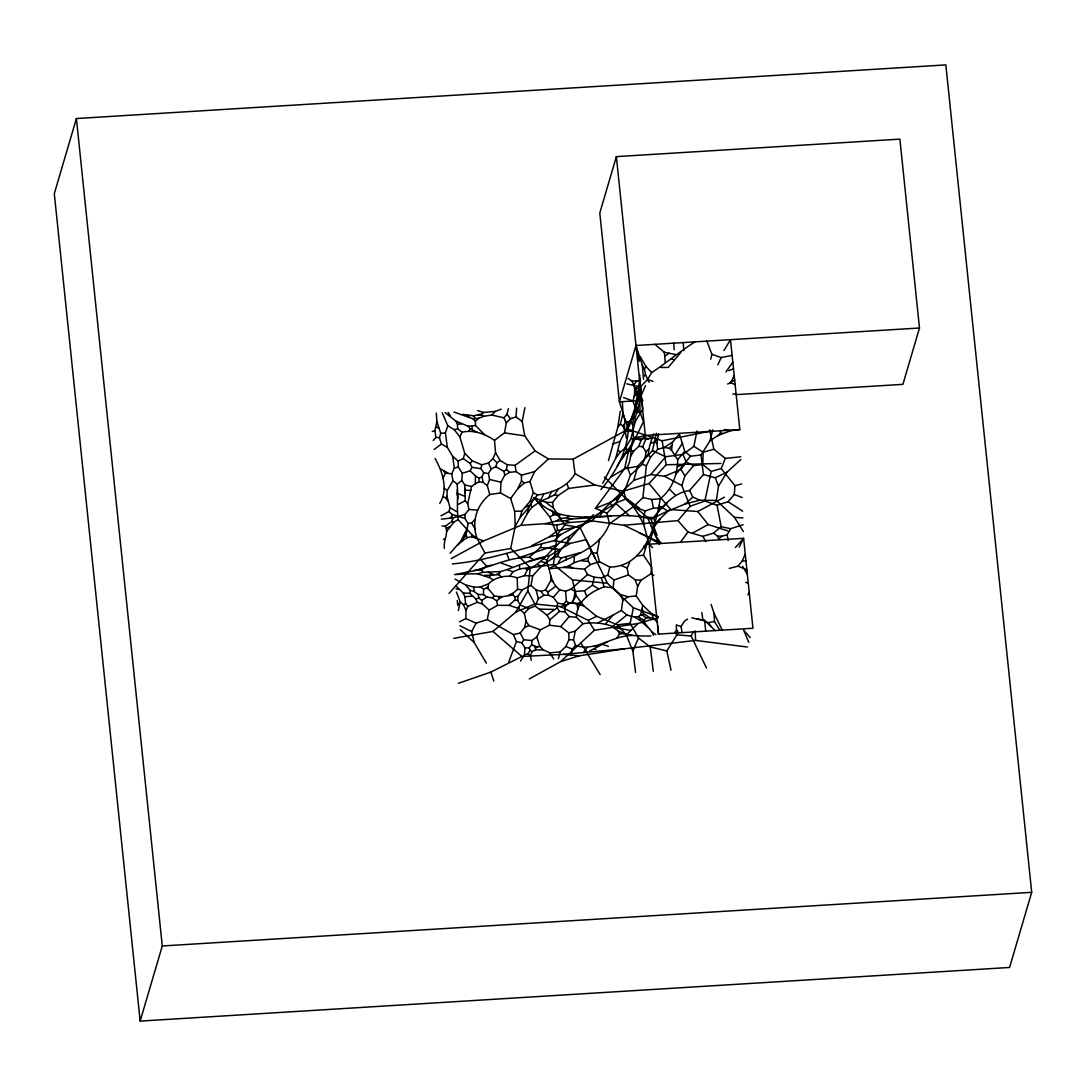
<?xml version="1.0" encoding="UTF-8"?>
<svg xmlns="http://www.w3.org/2000/svg" width="1086" height="1086" viewBox="0 0 1086 1086"><rect width="100%" height="100%" fill="white"/><g stroke="black" fill="none" stroke-linecap="round" stroke-linejoin="round"><path stroke-width="1.5" d="M609.477 523.791L633.98 506.252L642.898 497.619L646.387 465.813L650.623 457.016L657.695 449.373L664.198 447.459L672.492 442.178L679.388 434.033L684.777 451.301L677.691 459.649C677.678 474.351 672.085 489.582 660.234 498.745C655.985 526.208 644.052 566.851 609.83 567.068L607.726 575.132L601.372 577.82L594.218 577.236L587.54 574.562L571.141 589.141L565.575 591.218L559.833 589.834C552.883 585.137 550.751 576.476 549.082 568.765C570.802 555.095 598.63 551.091 609.477 523.791L606.965 513.189L595.359 508.357L610.06 502.479L617.147 498.528L624.056 492.23L630.423 475.166L627.287 467.197C632.568 457.898 629.513 447.133 633.613 437.536C630.328 416.698 639.247 395.996 639.803 375.104M609.83 567.068L599.431 561.72L590.214 564.625L584.539 569.159L563.634 567.408L549.082 568.765L546.923 563.01L546.95 560.037L549.435 555.706L570.136 543.434L586.141 539.661L607.413 583.25L633.409 607.848L658.347 616.794M459.487 621.816L465.84 618.572L476.089 623.188L487.302 619.577L489.134 610.101L497.578 605.336L509.022 605.35L515.022 599.879L515.049 596.988L512.945 595.033L502.085 596.73L494.605 596.119L488.116 588.666L488.524 583.834C495.637 576.544 507.773 574.413 517.248 577.847L524.443 575.689L532.71 575.824L541.765 565.955L551.43 559.032L559.752 551.118L579.218 528.325L593.513 514.615M602.73 483.311L615.816 458.02L620.282 452.143L625.767 447.391L630.966 438.622L635.134 421.843L635.188 418.042L641.459 394.937L645.478 385.679M467.699 503.795L471.528 486.501L475.329 483.759L475.464 475.94L470.143 470.862L462.269 473.265L461.835 480.501L464.781 484.913L465.27 500.7L467.699 503.795L468.962 509.483L464.93 514.438L453.649 517.696L441.35 519.176M465.84 618.572L465.989 610.508L467.808 606.355L477.338 602.323L482.374 603.952L489.134 610.101M643.577 379.394L642.274 365.045L635.975 345.497L919.489 327.999L899.887 139.13L616.373 156.628L599.798 212.965L619.387 401.834L628.088 429.241L662.148 440.794L712.525 430.708M740.761 456.785L725.339 458.414L721.199 468.514L711.208 471.419L702.791 464.523L703.144 452.238L693.886 446.36L682.999 454.396L665.65 456.731L652.482 450.69L637.631 466.369L633.871 480.351L591.666 520.873L573.666 527.782L561.028 534.393L554.213 540.679C520.343 548.579 487.397 560.838 452.346 563.919M444.391 548.403C442.912 540.923 449.142 533.145 445.314 526.248L442.056 525.923M440.997 515.809L448.993 511.479L449.984 507.664L446.97 496.343L447.201 490.492L452.957 480.772L451.762 473.808L454.328 468.039L452.672 456.324L447.323 447.323L445.409 432.934L447.799 425.78L442.206 412.775M453.717 638.351L492.963 631.428L515.864 612.097L527.81 590.852L530.212 567.734L510.691 548.471L515.226 526.289L514.669 511.302L510.651 498.515L500.483 492.949L500.972 482.198L504.773 475.152L509.565 472.356L516.081 471.623L521.47 475.166L534.611 471.636L548.43 458.93L573.123 459.188L628.088 429.241M650.948 635.934C637.74 636.138 622.631 636.423 612.49 626.459C602.988 622.78 593.01 622.142 582.978 623.703L576.435 617.35L569.132 616.549L564.856 611.744L565.073 607.142L563.362 604.183L557.62 603.11L553.29 597.273L548.525 595.237L543.869 595.277L538.344 598.766L535.194 606.083L528.882 608.527L524.389 613.305L526.004 621.124L528.896 625.55L540.407 629.839L549.448 625.237L560.756 626.595L568.765 632.853L568.955 639.708L565.915 646.469L560.145 651.885L558.421 658.7M595.359 508.357L624.626 468.663L628.02 453.351L643.428 421.748L640.061 412.191L635.758 408.621L632.88 400.938C635.256 394.503 635.677 386.915 631.767 380.969L628.129 378.39M449.047 593.377L484.953 553.045L477.012 538.344L471.772 534.597L458.156 519.705C456.541 508.004 458.211 496.166 457.165 484.084L452.957 480.772M606.965 513.189L616.943 502.506L617.147 498.528M635.134 421.843L642.79 409.246L641.758 398.005L640.183 401.25M600.884 489.569C616.902 471.161 630.151 447.025 627.98 422.305L625.21 420.703L622.957 413.467L622.427 402.227M630.423 475.166L642.274 464.197L645.383 457.07L648.166 455.143C648.804 447.758 650.948 440.536 653.799 433.803M563.634 567.408L568.575 566.091L573.978 562.765L574.358 556.724M464.998 492.786L464.808 488.279M640.754 399.689L640.849 398.236M451.233 558.584L483.582 540.937L520.981 525.298L545.063 523.696L556.643 525.054L569.648 522.488L591.666 520.873L623.975 525.244L677.963 520.628L690.112 506.266L704.855 501.053L717.059 505.248L728.082 501.746L734.299 494.469L734.91 485.659L721.199 468.514M549.448 625.237L549.828 619.835L546.964 615.124L535.194 606.083M548.43 458.93L535.099 450.866L524.769 435.866L522.19 421.49L515.999 416.915L516.624 408.187M641.582 401.481L640.468 396.159L641.079 387.797M487.302 619.577L513.379 634.577L516.474 641.595L521.837 642.749L525.013 648.003L529.194 647.813L531.692 644.772L532.018 640.523L536.755 636.885L540.407 629.839M457.79 605.513L457.26 600.449M564.856 611.744L559.453 611.486L557.254 607.766L557.62 603.11M657.695 449.373L656.949 443.482L658.564 433.64M520.615 661.035L524.443 654.736L525.013 648.003M528.882 608.527L520.126 604.983L517.71 600.49L518.09 596.16L522.271 589.807L531.027 585.395L532.71 575.824M657.885 616.712L651.831 613.902L642.749 605.336L636.233 595.97L637.645 586.413L641.025 580.263L650.908 573.775L651.519 567.096L643.536 555.245L648.709 537.977M483.582 540.937L471.962 536.81L467.279 537.543L466.084 535.398L468.039 523.425L465.039 518.538L464.93 514.438M433.192 440.482L435.893 437.4L434.916 430.762L436.884 421.436L436.287 413.142M645.383 457.07L645.899 451.857L642.695 446.672L638.744 446.387L633.817 450.975L630.952 456.025M576.435 617.35C576.394 601.481 590.689 591.761 604.115 586.82L613.101 587.798L620.296 594.476L622.835 600.042L621.396 610.441L626.88 615.015L634.794 617.147L638.296 616.739L640.55 614.934L642.749 605.336M613.101 587.798L613.957 580.005L607.726 575.132M458.319 610.563L460.233 601.861L456.391 592.019M501.732 577.033L498.854 574.684L500.415 571.616C516.977 566.906 532.208 558.516 549.435 555.706M607.413 583.25L572.403 579.87L553.521 564.544L557.132 534.679L549.91 517.031L534.217 497.605L528.678 507.691L520.316 517.14L515.226 526.289M439.721 503.442C448.559 489.623 442.518 471.528 435.052 458.468M640.061 412.191L639.478 388.001L640.278 381.987M615.816 458.02L619.984 441.459L634.957 412.395L640.373 386.901L647.609 379.421L651.668 372.579C666.56 362.873 679.782 351.375 695.04 341.846M477.338 602.323L475.736 598.848L469.804 593.35L470.238 590.404L465.514 584.92L455.048 579.096M504.773 475.152L503.89 471.405L506.497 469.464L507.189 464.727L500.049 460.41L495.555 452.699L494.51 440.319C485.157 434.047 473.55 429.35 462.161 432.228L457.654 428.834L454.124 429.608L447.799 425.78M743.381 531.529L734.462 517.357L716.353 500.415L718.484 486.189L726.914 472.22L740.856 459.5M608.486 460.613L617.812 427.137L620.269 411.268M494.51 440.319L504.528 432.88L506.307 422.861L503.985 417.825L491.836 415.042L483.84 416.277L481.519 415.232L481.722 413.942L483.609 412.463L495.297 411.404L501.257 409.123M624.056 492.23L625.862 499.044L647.202 517.221L653.378 517.655C663.247 506.062 673.496 492.772 689.556 490.505L703.429 474.582L700.986 455.007L710.081 440.685L717.86 435.622L720.235 433.287L720.71 430.314M466.247 572.308L454.586 574.589L465.975 573.978L466.247 572.308C487.913 568.915 507.176 557.091 529.221 557.267L532.9 559.141M450.12 553.249L464.564 536.769L466.749 528.624M599.431 561.72L597.069 553.005L599.676 538.982M512.945 595.033L513.325 593.051L517.533 589.372L522.271 589.807M632.364 635.514C612.694 635.134 595.332 652.401 575.607 645.396L573.557 639.912L575.227 631.17L582.978 623.703M522.19 421.49L524.891 407.671M500.049 460.41L497.008 462.731L495.813 466.695L491.252 468.921L488.374 473.523L483.745 472.79L480.949 468.65L481.722 464.767L488.415 463.057L492.922 458.713L495.555 452.699M458.061 544.778L462.609 540.747L462.962 538.941M693.886 446.36L696.981 431.02M445.314 526.248L451.817 521.47L452.495 519.189L451.98 514.397L448.993 511.479M570.924 655.618L572.295 649.048L575.607 645.396M671.012 670.198L666.818 650.935L650.215 646.944L638.487 637.971L630.138 623.35L633.409 607.848M704.855 501.053L711.208 471.419M513.379 634.577L520.221 633.057L524.647 627.436L526.004 621.124M571.141 589.141L575.349 591.476L584.594 590.77L592.467 585.178L594.218 577.236M652.482 450.69L656.351 433.233M565.575 591.218L566.403 601.155L568.874 602.879L572.865 602.526L575.349 591.476M477.012 538.344C471.46 522.217 476.333 505.289 489.759 494.551L500.483 492.949M626.405 438.377L624.192 424.911L625.21 420.703M617.812 427.137L620.337 424.246L622.957 413.467M520.316 517.14L521.796 511.112L530.267 500.931L533.348 492.664L529.982 481.532L534.611 471.636M646.917 544.344L743.611 538.317L752.951 628.251L658.442 634.088L649.116 544.154L643.767 524.796L643.482 517.533L645.084 510.977L653.446 508.18L662.419 507.827L668.026 511.112L685.171 503.958L699.9 500.212L716.353 500.415M503.985 417.825L506.999 414.133L508.357 408.689M710.081 440.685L712.769 429.866M710.678 359.167L711.941 354.321L706.85 341.126M520.981 525.298L527.049 513.841L528.678 507.691M462.269 473.265L458.36 467.116L458.102 461.088L463.274 458.55L464.767 453.364L459.853 436.748L454.124 429.608M76.414 118.537L54.3 193.675L140.162 1021.098L1009.586 967.463L1031.7 892.325L945.838 64.902L76.414 118.537L162.276 945.974L140.162 1021.098M668.026 511.112L655.455 523.208L649.116 544.154L652.618 547.643M919.489 327.999L902.9 384.349L735.833 394.652M677.691 459.649L671.582 450.283L672.492 442.178M447.323 447.323L441.432 444.052L439.436 437.699L440.74 433.314L436.884 421.436M690.112 506.266L681.845 485.564L684.886 475.912L693.574 465.623L702.791 464.523M527.049 513.841L531.869 507.379L530.823 504.881L531.841 501.759L537.529 494.972C552 493.044 567.544 487.112 575.037 473.632L573.123 459.188M630.301 421.327L635.867 405.892M628.875 426.988L635.758 408.621M657.627 622.482L653.161 618.015L646.238 617.948L642.871 615.368L643.496 613.658L642.355 609.124M489.759 494.551L487.288 485.591L489.569 479.483L488.374 473.523M508.805 661.768L516.474 641.595M638.744 446.387L641.066 440.414L645.315 435.432L739.81 429.594L730.484 339.66L723.955 350.561M529.221 557.267L540.394 547.493L541.642 544.33M566.906 542.389L569.431 536.185L579.218 528.325M649.102 382.231L645.546 374.846L644.487 369.498L645.817 366.213L640.17 356.52M636.45 404.277L640.468 396.159M642.695 446.672L645.654 439.545L645.315 435.432L616.373 156.628M634.265 396.512L637.238 391.449M627.98 422.305L630.925 420.038L634.591 411.553M635.582 672.383L632.866 651.206L638.487 637.971M641.025 580.263L635.093 579.748L628.427 574.928L627.192 568.019L629.676 562.249M729.208 568.44L738.046 566.145L742.159 561.136L745.254 554.064M487.288 485.591L483.216 482.469L481.926 476.93L483.745 472.79M551.43 559.032L557.362 556.412L559.752 551.118M717.832 364.842L721.172 357.579L732.113 355.407M674.99 633.07L676.497 629.785L676.32 624.871L681.044 626.554L682.076 632.636M531.869 507.379L540.271 501.406L543.529 494.401M524.389 613.305L518.524 608.391L520.126 604.983M540.271 501.406L548.634 497.809L551.769 491.279M442.884 478.437L445.464 473.129L451.762 473.808M510.651 498.515L517.71 488.795L521.484 481.03L521.47 475.166M461.265 540.366L465.487 531.733M531.244 660.383L530.402 655.265L532.235 651.532L535.561 649.903L543.258 649.822L549.815 652.89L560.145 651.885M727.647 383.996L730.702 382.693L734.217 375.634M524.443 575.689L527.552 569.512C544.71 562.901 552.584 544.398 569.431 536.185M583.426 652.55L587.119 647.568M632.799 415.775L633.45 414.499M739.159 547.1L743.611 538.317L735.371 547.561M470.143 470.862L471.935 467.36L470.143 463.437L463.274 458.55M747.915 594.829L749.218 592.277M459.853 436.748L462.161 432.228M634.957 412.395L638.405 407.644M617.242 466.003L627.328 450.038L625.767 447.391M486.352 663.152L474.243 642.613L471.636 631.563L476.089 623.188M706.457 668.012L691.171 636.002L693.492 631.658M658.265 511.71L660.736 507.189L662.881 506.551M630.966 438.622L637.251 439.029L638.31 438.133L638.106 437.291L633.613 437.536M531.027 585.395L536.09 589.956L540.937 591.313L545.43 590.024L550.982 580.263L550.751 575.824M728.149 540.652L727.172 534.774L730.661 528.692L743.136 524.728M468.799 431.278L470.292 428.753L468.08 426.241L455.645 420.947L445.151 412.585M724.389 497.184L697.809 511.52L670.632 509.551L651.003 519.23C612.735 506.986 564.476 532.574 534.217 497.605L545.593 502.248L553.385 507.976L564.91 524.891L580.073 527.592L590.54 518.592L615.667 503.28L623.147 491.252L649.061 483.541L666.139 464.754L720.9 463.464M666.818 650.935L676.877 634.876L691.171 636.002M674.528 455.753L682.578 442.912M521.837 642.749L523.737 639.763L520.221 633.057M548.634 497.809L554.512 494.89L558.218 489.175M616.929 637.984L619.617 633.83L624.504 633.627M681.044 626.554L684.75 620.839L687.506 619.169M573.978 562.765L588.055 558.055L591.476 552.842L590.105 548.05M524.443 654.736L527.715 654.03L530.131 650.351L529.194 647.813M515.864 612.097L534.814 603.952L560.58 606.626L571.643 602.744L576.232 595.78L572.403 579.87M446.78 531.298L453.989 521.945L458.156 519.705M558.313 562.453L561.258 558.014L580.263 552.652M621.721 459.215L631.523 444.513M651.111 443.21L655.048 441.758L657.369 438.31M725.937 371.982L732.806 362.14M474.243 570.435L481.573 570.136L486.297 565.915L491.7 565.304M600.029 515.755L603.368 511.031M509.999 575.947L512.972 571.765L519.773 568.928L531.068 567.313M633.871 480.351L650.813 474.568L664.523 476.252L680.963 469.41L686.271 462.134L682.999 454.396M680.583 542.145L687.954 532.045L702.832 536.348L713.461 533.145L721.172 526.71L730.661 528.692M675.981 474.093L690.479 456.188L700.986 455.007M680.908 352.353L668.216 367.435L660.763 367.489M633.708 385.055L636.749 381.01L640.468 380.48M465.975 573.978L477.351 573.775L489.094 577.453L490.845 575.173L498.854 574.684M452.495 519.189L453.649 517.696M557.132 534.679L564.91 524.891M553.385 507.976L552.584 502.451L558.15 495.515L568.657 488.428L594.87 484.994L623.147 491.252M605.35 624.382L612.626 615.328L621.396 610.441M653.908 526.941L660.098 519.284M637.007 413.087L638.066 409.951M650.813 474.568L665.65 456.731M560.756 626.595L569.132 616.549M664.198 447.459L669.193 448.274L671.447 445.681M553.29 597.273L559.833 589.834M565.073 607.142L568.874 602.879M443.183 496.845L445.667 497.795L446.97 496.343M470.143 463.437L472.383 460.939L481.722 464.767M468.039 523.425L471.595 523.058L474.813 519.542M465.514 584.92L473.795 587.092L480.27 587.01L483.541 588.965L486.27 588.259L487.818 586.603M491.836 415.042L495.297 411.404M662.419 507.827L667.388 502.628M506.307 422.861L510.311 418.734L515.999 416.915M645.899 451.857L648.546 449.17M450.378 517.696L451.545 516.502M632.866 651.206L626.35 634.93L637.957 623.5L658.32 617.649M563.362 604.183L566.403 601.155M529.262 678.94L560.905 661.483L594.381 630.26L637.957 623.5M484.56 434.631L475.546 425.549L475.369 421.395L478.722 418.259L483.84 416.277M497.578 605.336L496.628 600.734L502.085 596.73M464.564 536.769L466.084 535.398M638.296 616.739L642.64 619.631L644.269 619.699L646.238 617.948M625.115 432.337L623.065 425.902L624.192 424.911M685.171 503.958L692.814 497.144L699.9 500.212M727.172 534.774L721.823 536.24L718.701 539.023L717.439 536.063L713.461 533.145M517.71 488.795L524.402 482.903L529.982 481.532M549.828 619.835L559.453 611.486M634.794 617.147L639.125 619.835L640.55 618.64M643.659 376.394L645.546 374.846M589.671 651.003L607.4 641.663M545.063 523.696L556.046 521.131L560.227 518.416L566.648 517.846L568.44 516.407M546.964 615.124L557.254 607.766M612.49 626.459L626.88 615.015M531.773 545.62L549.448 536.783L557.539 530.47L573.666 527.782M457.165 484.084L461.835 480.501M548.525 595.237L548.063 591.951L555.693 586.196M434.115 449.482L441.432 444.052M507.189 464.727L515.09 465.31L535.099 450.866M535.561 649.903L535.547 647.894L539.728 646.333L543.258 649.822M462.609 540.747L467.279 537.543M470.238 590.404L474.202 591.503L478.044 594.381L483.541 594.639L486.895 597.029L492.107 597.802L494.605 596.119M549.91 517.031L553.045 514.968L560.729 514.832M482.374 603.952L481.763 600.382L486.895 597.029M622.835 600.042L628.129 596.743L636.233 595.97M665.202 362.425L664.741 356.072L669.261 353.289L675.628 354.47M611.269 476.822L627.287 467.197M473.279 431.576L474.338 430.952L477.229 432.323M625.903 452.781L630.993 449.889M460.233 601.861L463.45 604.685L465.582 603.504L464.876 596.689L463.179 592.956L455.713 585.558M730.294 382.516L734.679 380.141M692.461 533.104L708.194 524.579L727.892 530.918M458.265 504.406L465.27 500.7M475.329 483.759L479.143 481.79L483.216 482.469M598.047 622.753L612.626 615.328M446.441 528.38L449.862 526.629M458.387 683.311L490.899 672.085L521.891 656.473L563.512 654.356L624.314 648.831L695.556 640.401L747.426 647.039M703.429 474.582L715.28 477.772L726.914 472.22M560.58 606.626L588.205 620.35L596.676 616.332L617.472 624.776L626.35 634.93M638.69 396.254L641.459 394.937M717.86 435.622L730.634 430.708L739.81 429.594M496.655 574.318L499.031 573.259M524.647 627.436L528.896 625.55M525.855 507.067L530.823 504.881M508.913 594.979L513.325 593.051M454.016 412.042L473.143 418.884L478.722 418.259M443.455 539.416L445.016 538.778M475.464 475.94L478.912 478.139L481.926 476.93M616.943 502.506L625.862 499.044M480.27 587.01L488.524 583.834M677.338 466.695L683.162 464.496M478.641 569.783L482.958 568.182M728.72 370.625L733.512 368.887M612.423 444.16L619.984 441.459M613.957 580.005L628.427 574.928M518.456 557.892L557.376 544.792M462.365 414.336L473.347 415.802L481.722 413.942M645.654 439.545L651.532 438.052M560.905 661.483L579.218 655.835L624.314 648.831M703.144 452.238L713.882 449.237L725.339 458.414M572.865 602.526L576.842 603.544L580.576 602.499M432.255 431.481L434.916 430.762M515.049 596.988L518.09 596.16M528.502 561.584L543.095 557.675M468.08 426.241L475.546 425.549M477.351 573.775L482.917 572.295L500.415 571.616M568.765 632.853L575.227 631.17M638.106 437.291L645.315 435.432M556.046 521.131L565.507 520.696L572.023 518.999L611.296 516.203M641.663 612.029L642.681 611.757M734.91 485.659L741.711 483.962M454.328 468.039L458.36 467.116M457.315 495.583L457.342 489.84M549.448 536.783L561.028 534.393M475.736 598.848L478.967 598.182L481.763 600.382M691.782 617.825L702.927 620.35L708.045 622.685L714.439 621.531L719.869 630.301M624.626 468.663L637.631 466.369M484.953 553.045L510.691 548.471M732.874 394.15L736.077 393.621M628.604 431.495L632.256 430.925M634.658 388.15L639.478 388.001M530.212 567.734L553.521 564.544M625.808 431.169L632.323 430.395M617.472 624.776L630.138 623.35M637.441 555.91L643.536 555.245M742.159 561.136L745.946 560.81M642.898 497.619L651.709 499.451L660.234 498.745M440.74 433.314L445.409 432.934M464.876 596.689L472.301 596.228M643.021 400.381L619.387 401.834L635.975 345.497L639.287 361.299M162.276 945.974L1031.7 892.325M637.088 399.376L638.473 399.309M483.976 575.404L490.845 575.173M514.669 511.302L521.796 511.112M455.645 420.947L457.437 424.083L461.523 423.988M635.256 438.839L648.776 438.554M720.235 433.287L722.964 433.233M464.672 490.275L470.917 490.275M631.767 380.969L636.749 381.01M638.039 438.622L642.926 438.663M477.949 415.178L481.519 415.232M539.525 609.097L554.023 609.463M545.593 502.248L552.584 502.451M591.476 552.842L597.069 553.005M717.439 536.063L721.823 536.24M568.955 639.708L573.557 639.912M463.179 592.956L469.804 593.35M734.462 517.357L742.905 517.941M635.527 395.277L636.844 395.385M468.962 509.483L477.08 510.121M435.893 437.4L439.436 437.699M581.539 560.81L588.408 561.435L590.214 564.625M523.737 639.763L532.018 640.523M563.512 654.356L579.218 655.835M540.394 547.493L559.276 549.299M627.328 450.038L633.817 450.975M471.935 467.36L480.949 468.65M504.528 432.88L524.769 435.866M554.512 494.89L558.15 495.515M554.213 540.679L570.136 543.434M613.318 627.341L630.803 630.45M696.289 618.803L704.624 620.337L715.145 630.586M531.692 644.772L537.081 646.822M640.55 614.934L642.871 615.368M724.172 429.459L730.634 430.708M566.648 517.846L572.023 518.999M654.872 344.33L664.252 352.203L669.261 353.289M626.812 383.86L640.373 386.901M451.817 521.47L453.989 521.945M486.27 588.259L488.116 588.666M515.022 599.879L517.71 600.49M464.781 484.913L471.528 486.501M489.569 479.483L500.972 482.198M541.032 561.584L546.923 563.01M637.251 439.029L641.066 440.414M571.643 602.744L583.671 605.798L596.676 616.332M594.531 645.858L597.178 646.537M470.292 428.753L474.338 430.952M456.052 588.788L458.767 589.481M537.475 564.788L541.765 565.955M620.296 594.476L628.129 596.743M670.985 358.787L674.039 359.67M604.563 477.053L633.057 506.144L645.084 510.977M477.636 410.589L483.609 412.463M451.98 514.397L465.039 518.538M585.069 516.841L590.54 518.592M509.022 605.35L518.524 608.391M602.065 644.202L608.431 646.401M507.542 569.879L512.972 571.765M525.095 568.643L527.552 569.512M711.941 354.321L721.172 357.579M623.54 397.571L632.88 400.938M501.46 563.172L512.063 567.014M647.609 379.421L653.025 381.457M745.783 582.34L748.281 583.291M734.299 494.469L742.186 497.551M642.274 464.197L646.387 465.813M457.179 493.248L465.256 496.424M568.575 566.091L572.756 567.774M565.915 646.469L572.295 649.048M621.097 565.521L627.192 568.019M557.362 556.412L561.258 558.014M738.046 566.145L746.883 569.797M488.076 572.241L493.628 574.575M623.975 525.244L661.062 543.258M565.507 520.696L569.648 522.488M542.131 557.946L546.95 560.037M730.702 382.693L735.141 384.634M440.495 468.88L447.799 472.926M594.395 648.776L595.929 649.469M527.715 654.03L530.402 655.265M686.271 462.134L693.574 465.623M639.152 532.792L658.292 541.941M639.125 619.835L645.233 623.717L651.994 632.066L655.944 634.699M459.894 625.74L471.636 631.563M650.908 573.775L653.921 575.295M550.724 510.121L556.195 514.357M530.267 500.931L531.841 501.759M664.523 476.252L681.845 485.564M633.057 506.144L638.907 515.063L643.482 517.533M649.36 538.099L659.623 543.652L647.202 517.221M533.348 492.664L537.529 494.972M530.131 650.351L532.235 651.532M489.094 577.453L493.098 579.734M575.037 473.632L594.87 484.994M495.813 466.695L503.89 471.405M449.984 507.664L456.5 511.547M620.337 424.246L623.065 425.902M592.467 585.178L598.603 588.911M643.496 613.658L649.876 617.717M436.341 426.825L438.622 428.291M521.484 481.03L524.402 482.903M728.082 501.746L742.661 511.139M492.107 597.802L496.628 600.734M659.202 506.171L660.736 507.189M624.531 496.94L639.301 508.072M633.98 506.252L638.066 509.361M550.982 580.263L553.032 581.729M545.43 590.024L548.063 591.951M648.166 455.143L650.623 457.016M444.269 488.238L447.201 490.492M633.396 416.644L635.188 418.042M618.382 450.541L620.282 452.143M669.193 448.274L671.582 450.283M684.777 451.301L690.479 456.188M492.963 631.428L521.891 656.473M452.672 456.324L458.102 461.088M615.667 503.28L629.405 515.701M641.935 622.102L647.975 627.599M655.048 441.758L656.949 443.482M460.301 629.676L474.243 642.613M506.497 469.464L509.565 472.356M638.188 411.635L639.681 413.087M492.922 458.713L497.008 462.731M464.767 453.364L472.383 460.939M669.614 489.338L675.329 495.094M650.989 525.543L657.627 540.366L660.559 543.489M645.817 366.213L651.668 372.579M642.64 619.631L645.233 623.717M473.143 418.884L475.369 421.395M677.963 520.628L687.954 532.045M480.826 559.602L486.297 565.915M750.182 637.645L743.516 629.907L748.797 642.342M534.203 646.292L535.547 647.894M457.966 603.232L459.025 604.495M629.228 500.89L631.55 503.687M708.045 622.685L710.787 625.97M649.061 483.541L670.632 509.551M467.686 415.191L469.274 417.146M556.195 513.406L560.227 518.416M473.347 415.802L475.125 418.029M443.93 471.229L445.464 473.129M697.809 511.52L708.194 524.579M465.582 603.504L467.808 606.355M674.827 632.228L676.877 634.876M576.232 595.78L583.671 605.798M540.937 591.313L543.869 595.277M506.999 414.133L510.311 418.734M585.639 650.514L586.549 651.776M657.071 537.814L660.695 542.986M676.497 629.785L678.533 632.853M445.667 497.795L447.88 501.27M549.815 652.89L553.697 658.998M448.111 412.409L450.31 415.924M588.205 620.35L594.381 630.26M481.573 570.136L482.917 572.295M471.595 523.058L475.193 528.868M633.871 504.406L635.758 507.447M636.722 410.902L637.183 411.635M581.173 643.387L600.137 674.569M680.963 469.41L684.886 475.912M742.566 566.322L747.344 574.29M638.31 438.133L639.097 439.491M702.832 536.348L705.886 541.697M617.812 630.627L619.617 633.83M584.539 569.159L587.54 574.562M610.06 502.479L612.328 506.687M527.81 590.852L534.814 603.952M638.907 515.063L643.767 524.796M642.274 365.045L644.487 369.498M580.073 527.592L595.277 558.435M689.556 490.505L692.814 497.144M711.14 604.468L714.004 613.223L722.231 630.151M488.415 463.057L491.252 468.921M625.699 448.314L628.02 453.351M643.998 545.919L645.342 548.878M651.994 632.066L653.446 635.324M498.46 596.784L499.166 598.372M463.45 604.685L465.989 610.508M657.627 540.366L659.229 544.249M506.85 553.833L509.035 559.29M635.093 579.748L637.645 586.413M715.28 477.772L718.484 486.189M653.378 517.655L655.455 523.208M651.003 519.23L657.016 535.289M584.594 590.77L586.766 596.594M567.014 483.854L568.657 488.428M654.437 532.792L654.858 534.054M490.899 672.085L493.818 681.126M651.831 613.902L653.161 618.015M536.755 636.885L539.728 646.333M630.925 420.038L632.446 425.006M601.372 577.82L604.115 586.82M540.896 502.913L542.036 507.04M536.09 589.956L538.344 598.766M478.044 594.381L478.967 598.182M709.647 429.866L713.882 449.237M576.842 603.544L577.969 609.151M651.709 499.451L653.446 508.18M717.059 505.248L721.172 526.71M662.148 440.794L666.139 464.754M556.643 525.054L557.539 530.47M515.09 465.31L516.081 471.623M471.894 426.526L472.315 429.269M652.605 529.316L652.89 531.312M701.841 612.545L702.927 620.35M639.763 378.132L640.197 381.362M664.252 352.203L664.741 356.072M650.215 646.944L653.297 671.284M588.055 558.055L588.408 561.435M704.624 620.337L705.696 631.17M519.447 565.575L519.773 568.928M473.795 587.092L474.202 591.503M566.105 556.439L566.39 559.847M471.772 534.597L471.962 536.81M683.23 342.579L683.841 350.71M657.858 625.794L658.442 634.088M478.912 478.139L479.143 481.79M673.782 343.162L674.189 349.665M714.004 613.223L714.439 621.531M457.437 424.083L457.654 428.834M695.216 630.885L695.556 640.401M636.057 387.946L636.206 393.906M517.248 577.847L517.533 589.372M553.005 512.714L553.045 514.968M457.817 495.474L457.871 499.098M644.269 619.699L644.297 621.45M483.541 588.965L483.541 594.639"/></g></svg>
